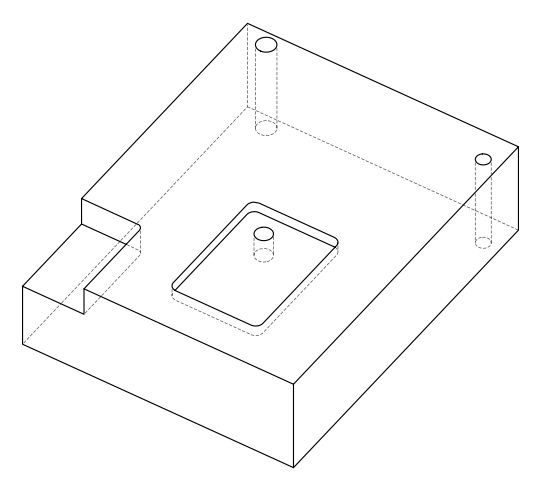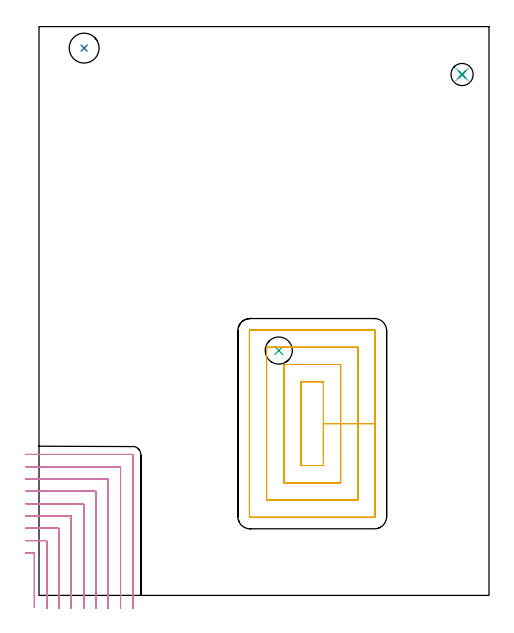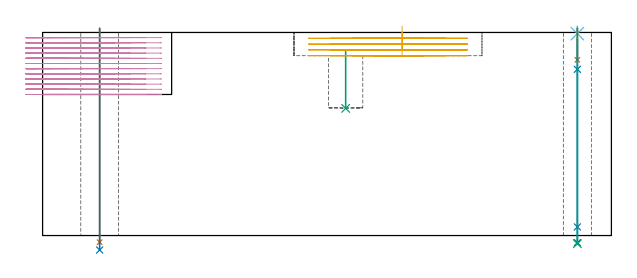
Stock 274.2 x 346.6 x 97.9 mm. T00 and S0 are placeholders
(PLAN: 9 operations, 8 tool changes, 34.7 min)
(1 DRILL_THROUGH_HOLE_FROM_SOLID_MATERIAL | STEP1HOLE_1 | NXT0301_065 | 0.41 min | 6767 mm3)
(2 DRILL_TO_ENLARGE_THROUGH_HOLE_1 | STEP1HOLE_1 | UGT0301_251 | 0.43 min | 18669 mm3)
(3 INDEXABLE_INSERT_DRILL_BLIND_HOLE_FROM_SOLID | STEP1POCKET | NXT0302_004 | 0.11 min | 7775 mm3)
(4 MILL_CORNER_NOTCH_RECTANGULAR | CORNER_NOTCH_RECTANGULAR | NXT0201_013 | Follow Part, ap 2.5, ae 75% | 23.99 min | 168877 mm3)
(5 MILL_RECTANGULAR_POCKET | POCKET_RECTANGULAR_STRAIGHT | UGT0201_103 | Follow Part, ap 3.5, ae 75% | 8.8 min | 127081 mm3)
(6 SPOT_DRILL | STEP1HOLE | NXT0321_9005460120000 | 0.03 min | 14 mm3)
(7 DRILL_BLIND_HOLE_INTO_CENTER | STEP1HOLE | NXT0301_059 | 0.06 min | 720 mm3)
(8 GUN_DRILL_THROUGH_HOLE | STEP1HOLE | UGT0307_005 | 0.48 min | 4619 mm3)
(9 DRILL_TO_ENLARGE_THROUGH_HOLE | STEP1HOLE | NXT0301_102 | 0.42 min | 8638 mm3)
(TOOL NXT0301_065 | Carbide Drill 9.4mm [860.1-0940-075A1-MM 2214] | D9.4 PA140 FL98 Z2)
(TOOL UGT0301_251 | Twist Drill 18.2 mm | D18.2 PA118 FL135 Z2)
(TOOL NXT0302_004 | Index. Insert Drill 16.5mm [880-D1650L20-05] | D16.5 PA176 FL83 Z2)
(TOOL NXT0201_013 | ENDMILL 10mm | D10 FL30 Z4)
(TOOL UGT0201_103 | End Mill 14 mm | D14 FL19 Z2)
(TOOL NXT0321_9005460120000 | NC Spot Drill, 142deg, 12mm, Carbide, Uncoated | D12 PA142 FL30 Z2)
(TOOL NXT0301_059 | Carbide Drill 8.8mm [860.1-0880-026A1-MM 2214] | D8.8 PA140 FL47 Z2)
(TOOL UGT0307_005 | Gun Drill 8.3 mm | D8.3 PA130 FL24 Z1)
(TOOL NXT0301_102 | Carbide Drill 13.5mm [860.1-1350-108A1-MM 2214] | D13.5 PA140 FL123 Z2)
(OP 1 DRILL_THROUGH_HOLE_FROM_SOLID_MATERIAL)
G17 G21 G94 G90
T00 M6
G54
G17 G0 G90 X27.5 Y333.5 S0 M3
G43 Z107.9 H1
G94 G81 G98 Z-3.211 F250. R99.9
G80
M5
M2
(OP 2 DRILL_TO_ENLARGE_THROUGH_HOLE_1)
G17 G21 G94 G90
T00 M6
G54
G17 G0 G90 X27.5 Y333.5 S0 M3
G43 Z107.9 H0
G94 G73 G98 Z-6.968 F250. Q17.478 R99.9
G80
M5
M2
(OP 3 INDEXABLE_INSERT_DRILL_BLIND_HOLE_FROM_SOLID)
G17 G21 G94 G90
T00 M6
G54
G17 G0 G90 X146.1 Y149.2 S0 M3
G43 Z107.9 H1
G94 G81 G98 Z61.3 F250. R88.7
G80
M5
M2
(OP 4 MILL_CORNER_NOTCH_RECTANGULAR)
G17 G21 G94 G90
T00 M6
G54
G17 G0 G90 X-2.8 Y-7.142 S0 M3
G43 Z107.9 H0
Z95.408
G94 G1 Y-4.142 F250.
Y25.405 F500.
G3 X-3.295 Y25.9 R0.5
G1 X-5.
X-8. F250.
G0 Z107.9
X4.7 Y-8.
Z95.408
G1 Y-5.
Y32.904 F500.
G3 X4.204 Y33.4 R0.5
G1 X-5.
X-8. F250.
G0 Z107.9
X12.2 Y-8.
Z95.408
G1 Y-5.
Y40.404 F500.
G3 X11.704 Y40.9 R0.5
G1 X-5.
X-8. F250.
G0 Z107.9
X19.7 Y-8.
Z95.408
G1 Y-5.
Y47.904 F500.
G3 X19.204 Y48.4 R0.5
G1 X-5.
X-8. F250.
G0 Z107.9
X27.2 Y-8.
Z95.408
G1 Y-5.
Y55.404 F500.
G3 X26.704 Y55.9 R0.5
G1 X-5.
X-8. F250.
G0 Z107.9
X34.7 Y-8.
Z95.408
G1 Y-5.
Y62.903 F500.
G3 X34.203 Y63.4 R0.5
G1 X-5.
X-8. F250.
G0 Z107.9
X42.2 Y-8.
Z95.408
G1 Y-5.
Y70.403 F500.
G3 X41.703 Y70.9 R0.5
G1 X-5.
X-8. F250.
G0 Z107.9
X49.7 Y-8.
Z95.408
G1 Y-5.
Y77.903 F500.
G3 X49.203 Y78.4 R0.5
G1 X-5.
X-8. F250.
G0 Z107.9
X57.2 Y-8.
Z95.408
G1 Y-5.
Y85.4 F500.
G3 X56.7 Y85.9 R0.5
G1 X-5.
X-8. F250.
G0 Z107.9
X-2.8 Y-7.142
Z92.917
G1 Y-4.142
Y25.405 F500.
G3 X-3.295 Y25.9 R0.5
G1 X-5.
X-8. F250.
G0 Z107.9
X4.7 Y-8.
Z92.917
G1 Y-5.
Y32.904 F500.
G3 X4.204 Y33.4 R0.5
G1 X-5.
X-8. F250.
G0 Z107.9
X12.2 Y-8.
Z92.917
G1 Y-5.
Y40.404 F500.
G3 X11.704 Y40.9 R0.5
G1 X-5.
X-8. F250.
G0 Z107.9
X19.7 Y-8.
Z92.917
G1 Y-5.
Y47.904 F500.
G3 X19.204 Y48.4 R0.5
G1 X-5.
X-8. F250.
G0 Z107.9
X27.2 Y-8.
Z92.917
G1 Y-5.
Y55.404 F500.
G3 X26.704 Y55.9 R0.5
G1 X-5.
X-8. F250.
G0 Z107.9
X34.7 Y-8.
Z92.917
G1 Y-5.
Y62.903 F500.
G3 X34.203 Y63.4 R0.5
G1 X-5.
X-8. F250.
G0 Z107.9
X42.2 Y-8.
Z92.917
G1 Y-5.
Y70.403 F500.
G3 X41.703 Y70.9 R0.5
G1 X-5.
X-8. F250.
G0 Z107.9
X49.7 Y-8.
Z92.917
G1 Y-5.
Y77.903 F500.
G3 X49.203 Y78.4 R0.5
G1 X-5.
X-8. F250.
G0 Z107.9
X57.2 Y-8.
Z92.917
G1 Y-5.
Y85.4 F500.
G3 X56.7 Y85.9 R0.5
G1 X-5.
X-8. F250.
G0 Z107.9
X-2.8 Y-7.142
Z90.425
G1 Y-4.142
Y25.405 F500.
G3 X-3.295 Y25.9 R0.5
G1 X-5.
X-8. F250.
G0 Z107.9
X4.7 Y-8.
Z90.425
G1 Y-5.
Y32.904 F500.
G3 X4.204 Y33.4 R0.5
G1 X-5.
X-8. F250.
G0 Z107.9
X12.2 Y-8.
Z90.425
G1 Y-5.
Y40.404 F500.
G3 X11.704 Y40.9 R0.5
G1 X-5.
X-8. F250.
G0 Z107.9
X19.7 Y-8.
Z90.425
G1 Y-5.
Y47.904 F500.
G3 X19.204 Y48.4 R0.5
G1 X-5.
X-8. F250.
G0 Z107.9
X27.2 Y-8.
Z90.425
G1 Y-5.
Y55.404 F500.
G3 X26.704 Y55.9 R0.5
G1 X-5.
X-8. F250.
G0 Z107.9
X34.7 Y-8.
Z90.425
G1 Y-5.
Y62.903 F500.
G3 X34.203 Y63.4 R0.5
G1 X-5.
X-8. F250.
G0 Z107.9
X42.2 Y-8.
Z90.425
G1 Y-5.
Y70.403 F500.
G3 X41.703 Y70.9 R0.5
G1 X-5.
X-8. F250.
G0 Z107.9
X49.7 Y-8.
Z90.425
G1 Y-5.
Y77.903 F500.
G3 X49.203 Y78.4 R0.5
G1 X-5.
X-8. F250.
G0 Z107.9
X57.2 Y-8.
Z90.425
G1 Y-5.
Y85.4 F500.
G3 X56.7 Y85.9 R0.5
G1 X-5.
X-8. F250.
G0 Z107.9
X-2.8 Y-7.142
Z87.933
G1 Y-4.142
Y25.405 F500.
G3 X-3.295 Y25.9 R0.5
G1 X-5.
X-8. F250.
G0 Z107.9
X4.7 Y-8.
Z87.933
G1 Y-5.
Y32.904 F500.
G3 X4.204 Y33.4 R0.5
G1 X-5.
X-8. F250.
G0 Z107.9
X12.2 Y-8.
Z87.933
G1 Y-5.
Y40.404 F500.
G3 X11.704 Y40.9 R0.5
G1 X-5.
X-8. F250.
G0 Z107.9
X19.7 Y-8.
Z87.933
G1 Y-5.
Y47.904 F500.
G3 X19.204 Y48.4 R0.5
G1 X-5.
X-8. F250.
G0 Z107.9
X27.2 Y-8.
Z87.933
G1 Y-5.
Y55.404 F500.
G3 X26.704 Y55.9 R0.5
G1 X-5.
X-8. F250.
G0 Z107.9
X34.7 Y-8.
Z87.933
G1 Y-5.
Y62.903 F500.
G3 X34.203 Y63.4 R0.5
G1 X-5.
X-8. F250.
G0 Z107.9
X42.2 Y-8.
Z87.933
G1 Y-5.
Y70.403 F500.
G3 X41.703 Y70.9 R0.5
G1 X-5.
X-8. F250.
G0 Z107.9
X49.7 Y-8.
Z87.933
G1 Y-5.
Y77.903 F500.
G3 X49.203 Y78.4 R0.5
G1 X-5.
X-8. F250.
G0 Z107.9
X57.2 Y-8.
Z87.933
G1 Y-5.
Y85.4 F500.
G3 X56.7 Y85.9 R0.5
G1 X-5.
X-8. F250.
G0 Z107.9
X-2.8 Y-7.142
Z85.442
G1 Y-4.142
Y25.405 F500.
G3 X-3.295 Y25.9 R0.5
G1 X-5.
X-8. F250.
G0 Z107.9
X4.7 Y-8.
Z85.442
G1 Y-5.
Y32.904 F500.
G3 X4.204 Y33.4 R0.5
G1 X-5.
X-8. F250.
G0 Z107.9
X12.2 Y-8.
Z85.442
G1 Y-5.
Y40.404 F500.
G3 X11.704 Y40.9 R0.5
G1 X-5.
X-8. F250.
G0 Z107.9
X19.7 Y-8.
Z85.442
G1 Y-5.
Y47.904 F500.
G3 X19.204 Y48.4 R0.5
G1 X-5.
X-8. F250.
G0 Z107.9
X27.2 Y-8.
Z85.442
G1 Y-5.
Y55.404 F500.
G3 X26.704 Y55.9 R0.5
G1 X-5.
X-8. F250.
G0 Z107.9
X34.7 Y-8.
Z85.442
G1 Y-5.
Y62.903 F500.
G3 X34.203 Y63.4 R0.5
G1 X-5.
X-8. F250.
G0 Z107.9
X42.2 Y-8.
Z85.442
G1 Y-5.
Y70.403 F500.
G3 X41.703 Y70.9 R0.5
G1 X-5.
X-8. F250.
G0 Z107.9
X49.7 Y-8.
Z85.442
G1 Y-5.
Y77.903 F500.
G3 X49.203 Y78.4 R0.5
G1 X-5.
X-8. F250.
G0 Z107.9
X57.2 Y-8.
Z85.442
G1 Y-5.
Y85.4 F500.
G3 X56.7 Y85.9 R0.5
G1 X-5.
X-8. F250.
G0 Z107.9
X-2.8 Y-7.142
Z82.95
G1 Y-4.142
Y25.405 F500.
G3 X-3.295 Y25.9 R0.5
G1 X-5.
X-8. F250.
G0 Z107.9
X4.7 Y-8.
Z82.95
G1 Y-5.
Y32.904 F500.
G3 X4.204 Y33.4 R0.5
G1 X-5.
X-8. F250.
G0 Z107.9
X12.2 Y-8.
Z82.95
G1 Y-5.
Y40.404 F500.
G3 X11.704 Y40.9 R0.5
G1 X-5.
X-8. F250.
G0 Z107.9
X19.7 Y-8.
Z82.95
G1 Y-5.
Y47.904 F500.
G3 X19.204 Y48.4 R0.5
G1 X-5.
X-8. F250.
G0 Z107.9
X27.2 Y-8.
Z82.95
G1 Y-5.
Y55.404 F500.
G3 X26.704 Y55.9 R0.5
G1 X-5.
X-8. F250.
G0 Z107.9
X34.7 Y-8.
Z82.95
G1 Y-5.
Y62.903 F500.
G3 X34.203 Y63.4 R0.5
G1 X-5.
X-8. F250.
G0 Z107.9
X42.2 Y-8.
Z82.95
G1 Y-5.
Y70.403 F500.
G3 X41.703 Y70.9 R0.5
G1 X-5.
X-8. F250.
G0 Z107.9
X49.7 Y-8.
Z82.95
G1 Y-5.
Y77.903 F500.
G3 X49.203 Y78.4 R0.5
G1 X-5.
X-8. F250.
G0 Z107.9
X57.2 Y-8.
Z82.95
G1 Y-5.
Y85.4 F500.
G3 X56.7 Y85.9 R0.5
G1 X-5.
X-8. F250.
G0 Z107.9
X-2.8 Y-7.142
Z80.458
G1 Y-4.142
Y25.405 F500.
G3 X-3.295 Y25.9 R0.5
G1 X-5.
X-8. F250.
G0 Z107.9
X4.7 Y-8.
Z80.458
G1 Y-5.
Y32.904 F500.
G3 X4.204 Y33.4 R0.5
G1 X-5.
X-8. F250.
G0 Z107.9
X12.2 Y-8.
Z80.458
G1 Y-5.
Y40.404 F500.
G3 X11.704 Y40.9 R0.5
G1 X-5.
X-8. F250.
G0 Z107.9
X19.7 Y-8.
Z80.458
G1 Y-5.
Y47.904 F500.
G3 X19.204 Y48.4 R0.5
G1 X-5.
X-8. F250.
G0 Z107.9
X27.2 Y-8.
Z80.458
G1 Y-5.
Y55.404 F500.
G3 X26.704 Y55.9 R0.5
G1 X-5.
X-8. F250.
G0 Z107.9
X34.7 Y-8.
Z80.458
G1 Y-5.
Y62.903 F500.
G3 X34.203 Y63.4 R0.5
G1 X-5.
X-8. F250.
G0 Z107.9
X42.2 Y-8.
Z80.458
G1 Y-5.
Y70.403 F500.
G3 X41.703 Y70.9 R0.5
G1 X-5.
X-8. F250.
G0 Z107.9
X49.7 Y-8.
Z80.458
G1 Y-5.
Y77.903 F500.
G3 X49.203 Y78.4 R0.5
G1 X-5.
X-8. F250.
G0 Z107.9
X57.2 Y-8.
Z80.458
G1 Y-5.
Y85.4 F500.
G3 X56.7 Y85.9 R0.5
G1 X-5.
X-8. F250.
G0 Z107.9
X-2.8 Y-7.142
Z77.967
G1 Y-4.142
Y25.405 F500.
G3 X-3.295 Y25.9 R0.5
G1 X-5.
X-8. F250.
G0 Z107.9
X4.7 Y-8.
Z77.967
G1 Y-5.
Y32.904 F500.
G3 X4.204 Y33.4 R0.5
G1 X-5.
X-8. F250.
G0 Z107.9
X12.2 Y-8.
Z77.967
G1 Y-5.
Y40.404 F500.
G3 X11.704 Y40.9 R0.5
G1 X-5.
X-8. F250.
G0 Z107.9
X19.7 Y-8.
Z77.967
G1 Y-5.
Y47.904 F500.
G3 X19.204 Y48.4 R0.5
G1 X-5.
X-8. F250.
G0 Z107.9
X27.2 Y-8.
Z77.967
G1 Y-5.
Y55.404 F500.
G3 X26.704 Y55.9 R0.5
G1 X-5.
X-8. F250.
G0 Z107.9
X34.7 Y-8.
Z77.967
G1 Y-5.
Y62.903 F500.
G3 X34.203 Y63.4 R0.5
G1 X-5.
X-8. F250.
G0 Z107.9
X42.2 Y-8.
Z77.967
G1 Y-5.
Y70.403 F500.
G3 X41.703 Y70.9 R0.5
G1 X-5.
X-8. F250.
G0 Z107.9
X49.7 Y-8.
Z77.967
G1 Y-5.
Y77.903 F500.
G3 X49.203 Y78.4 R0.5
G1 X-5.
X-8. F250.
G0 Z107.9
X57.2 Y-8.
Z77.967
G1 Y-5.
Y85.4 F500.
G3 X56.7 Y85.9 R0.5
G1 X-5.
X-8. F250.
G0 Z107.9
X-2.8 Y-7.142
Z75.475
G1 Y-4.142
Y25.405 F500.
G3 X-3.295 Y25.9 R0.5
G1 X-5.
X-8. F250.
G0 Z107.9
X4.7 Y-8.
Z75.475
G1 Y-5.
Y32.904 F500.
G3 X4.204 Y33.4 R0.5
G1 X-5.
X-8. F250.
G0 Z107.9
X12.2 Y-8.
Z75.475
G1 Y-5.
Y40.404 F500.
G3 X11.704 Y40.9 R0.5
G1 X-5.
X-8. F250.
G0 Z107.9
X19.7 Y-8.
Z75.475
G1 Y-5.
Y47.904 F500.
G3 X19.204 Y48.4 R0.5
G1 X-5.
X-8. F250.
G0 Z107.9
X27.2 Y-8.
Z75.475
G1 Y-5.
Y55.404 F500.
G3 X26.704 Y55.9 R0.5
G1 X-5.
X-8. F250.
G0 Z107.9
X34.7 Y-8.
Z75.475
G1 Y-5.
Y62.903 F500.
G3 X34.203 Y63.4 R0.5
G1 X-5.
X-8. F250.
G0 Z107.9
X42.2 Y-8.
Z75.475
G1 Y-5.
Y70.403 F500.
G3 X41.703 Y70.9 R0.5
G1 X-5.
X-8. F250.
G0 Z107.9
X49.7 Y-8.
Z75.475
G1 Y-5.
Y77.903 F500.
G3 X49.203 Y78.4 R0.5
G1 X-5.
X-8. F250.
G0 Z107.9
X57.2 Y-8.
Z75.475
G1 Y-5.
Y85.4 F500.
G3 X56.7 Y85.9 R0.5
G1 X-5.
X-8. F250.
G0 Z107.9
X-2.8 Y-7.142
Z72.983
G1 Y-4.142
Y25.405 F500.
G3 X-3.295 Y25.9 R0.5
G1 X-5.
X-8. F250.
G0 Z107.9
X4.7 Y-8.
Z72.983
G1 Y-5.
Y32.904 F500.
G3 X4.204 Y33.4 R0.5
G1 X-5.
X-8. F250.
G0 Z107.9
X12.2 Y-8.
Z72.983
G1 Y-5.
Y40.404 F500.
G3 X11.704 Y40.9 R0.5
G1 X-5.
X-8. F250.
G0 Z107.9
X19.7 Y-8.
Z72.983
G1 Y-5.
Y47.904 F500.
G3 X19.204 Y48.4 R0.5
G1 X-5.
X-8. F250.
G0 Z107.9
X27.2 Y-8.
Z72.983
G1 Y-5.
Y55.404 F500.
G3 X26.704 Y55.9 R0.5
G1 X-5.
X-8. F250.
G0 Z107.9
X34.7 Y-8.
Z72.983
G1 Y-5.
Y62.903 F500.
G3 X34.203 Y63.4 R0.5
G1 X-5.
X-8. F250.
G0 Z107.9
X42.2 Y-8.
Z72.983
G1 Y-5.
Y70.403 F500.
G3 X41.703 Y70.9 R0.5
G1 X-5.
X-8. F250.
G0 Z107.9
X49.7 Y-8.
Z72.983
G1 Y-5.
Y77.903 F500.
G3 X49.203 Y78.4 R0.5
G1 X-5.
X-8. F250.
G0 Z107.9
X57.2 Y-8.
Z72.983
G1 Y-5.
Y85.4 F500.
G3 X56.7 Y85.9 R0.5
G1 X-5.
X-8. F250.
G0 Z107.9
X-2.8 Y-7.142
Z70.492
G1 Y-4.142
Y25.405 F500.
G3 X-3.295 Y25.9 R0.5
G1 X-5.
X-8. F250.
G0 Z107.9
X4.7 Y-8.
Z70.492
G1 Y-5.
Y32.904 F500.
G3 X4.204 Y33.4 R0.5
G1 X-5.
X-8. F250.
G0 Z107.9
X12.2 Y-8.
Z70.492
G1 Y-5.
Y40.404 F500.
G3 X11.704 Y40.9 R0.5
G1 X-5.
X-8. F250.
G0 Z107.9
X19.7 Y-8.
Z70.492
G1 Y-5.
Y47.904 F500.
G3 X19.204 Y48.4 R0.5
G1 X-5.
X-8. F250.
G0 Z107.9
X27.2 Y-8.
Z70.492
G1 Y-5.
Y55.404 F500.
G3 X26.704 Y55.9 R0.5
G1 X-5.
X-8. F250.
G0 Z107.9
X34.7 Y-8.
Z70.492
G1 Y-5.
Y62.903 F500.
G3 X34.203 Y63.4 R0.5
G1 X-5.
X-8. F250.
G0 Z107.9
X42.2 Y-8.
Z70.492
G1 Y-5.
Y70.403 F500.
G3 X41.703 Y70.9 R0.5
G1 X-5.
X-8. F250.
G0 Z107.9
X49.7 Y-8.
Z70.492
G1 Y-5.
Y77.903 F500.
G3 X49.203 Y78.4 R0.5
G1 X-5.
X-8. F250.
G0 Z107.9
X57.2 Y-8.
Z70.492
G1 Y-5.
Y85.4 F500.
G3 X56.7 Y85.9 R0.5
G1 X-5.
X-8. F250.
G0 Z107.9
X-2.8 Y-7.142
Z68.
G1 Y-4.142
Y25.405 F500.
G3 X-3.295 Y25.9 R0.5
G1 X-5.
X-8. F250.
G0 Z107.9
X4.7 Y-8.
Z68.
G1 Y-5.
Y32.904 F500.
G3 X4.204 Y33.4 R0.5
G1 X-5.
X-8. F250.
G0 Z107.9
X12.2 Y-8.
Z68.
G1 Y-5.
Y40.404 F500.
G3 X11.704 Y40.9 R0.5
G1 X-5.
X-8. F250.
G0 Z107.9
X19.7 Y-8.
Z68.
G1 Y-5.
Y47.904 F500.
G3 X19.204 Y48.4 R0.5
G1 X-5.
X-8. F250.
G0 Z107.9
X27.2 Y-8.
Z68.
G1 Y-5.
Y55.404 F500.
G3 X26.704 Y55.9 R0.5
G1 X-5.
X-8. F250.
G0 Z107.9
X34.7 Y-8.
Z68.
G1 Y-5.
Y62.903 F500.
G3 X34.203 Y63.4 R0.5
G1 X-5.
X-8. F250.
G0 Z107.9
X42.2 Y-8.
Z68.
G1 Y-5.
Y70.403 F500.
G3 X41.703 Y70.9 R0.5
G1 X-5.
X-8. F250.
G0 Z107.9
X49.7 Y-8.
Z68.
G1 Y-5.
Y77.903 F500.
G3 X49.203 Y78.4 R0.5
G1 X-5.
X-8. F250.
G0 Z107.9
X57.2 Y-8.
Z68.
G1 Y-5.
Y85.4 F500.
G3 X56.7 Y85.9 R0.5
G1 X-5.
X-8. F250.
G0 Z107.9
M5
M2
(OP 5 MILL_RECTANGULAR_POCKET)
G17 G21 G94 G90
T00 M6
G54
G17 G0 G90 X173.3 Y83.004 S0 M3
G43 Z107.9 H0
Z100.9
G94 G1 Y104.65 Z95.1 F250.
Y130.2 F500.
X159.7
Y79.1
X173.3
Y104.65
X183.8
Y140.7
X149.2
Y68.6
X183.8
Y104.65
X194.3
Y151.2
X138.7
Y58.1
X194.3
Y104.65
X204.8
Y161.3
G3 X204.4 Y161.7 R0.4
G1 X128.6
G3 X128.2 Y161.3 R0.4
G1 Y48.
G3 X128.6 Y47.6 R0.4
G1 X204.4
G3 X204.8 Y48. R0.4
G1 Y104.65
Y105.65
G0 X173.3 Y83.004 Z98.1
G1 Y104.65 Z92.3 F250.
Y130.2 F500.
X159.7
Y79.1
X173.3
Y104.65
X183.8
Y140.7
X149.2
Y68.6
X183.8
Y104.65
X194.3
Y151.2
X138.7
Y58.1
X194.3
Y104.65
X204.8
Y161.3
G3 X204.4 Y161.7 R0.4
G1 X128.6
G3 X128.2 Y161.3 R0.4
G1 Y48.
G3 X128.6 Y47.6 R0.4
G1 X204.4
G3 X204.8 Y48. R0.4
G1 Y104.65
Y105.65
G0 X173.3 Y83.004 Z95.3
G1 Y104.65 Z89.5 F250.
Y130.2 F500.
X159.7
Y79.1
X173.3
Y104.65
X183.8
Y140.7
X149.2
Y68.6
X183.8
Y104.65
X194.3
Y151.2
X138.7
Y58.1
X194.3
Y104.65
X204.8
Y161.3
G3 X204.4 Y161.7 R0.4
G1 X128.6
G3 X128.2 Y161.3 R0.4
G1 Y48.
G3 X128.6 Y47.6 R0.4
G1 X204.4
G3 X204.8 Y48. R0.4
G1 Y104.65
Y105.65
G0 X173.3 Y83.004 Z92.5
G1 Y104.65 Z86.7 F250.
Y130.2 F500.
X159.7
Y79.1
X173.3
Y104.65
X183.8
Y140.7
X149.2
Y68.6
X183.8
Y104.65
X194.3
Y151.2
X138.7
Y58.1
X194.3
Y104.65
X204.8
Y161.3
G3 X204.4 Y161.7 R0.4
G1 X128.6
G3 X128.2 Y161.3 R0.4
G1 Y48.
G3 X128.6 Y47.6 R0.4
G1 X204.4
G3 X204.8 Y48. R0.4
G1 Y104.65
Y105.65
G0 Z107.9
M5
M2
(OP 6 SPOT_DRILL)
G17 G21 G94 G90
T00 M6
G54
G17 G0 G90 X257.8 Y317.4 S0 M3
G43 Z107.9 H0
G94 G81 G98 Z97.319 F250. R100.9
G80
M5
M2
(OP 7 DRILL_BLIND_HOLE_INTO_CENTER)
G17 G21 G94 G90
T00 M6
G54
G17 G0 G90 X257.8 Y317.4 S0 M3
G43 Z107.9 H1
G94 G81 G98 Z84.7 F250. R99.9
G80
M5
M2
(OP 8 GUN_DRILL_THROUGH_HOLE)
G17 G21 G94 G90
T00 M6
G54
G17 G0 G90 X257.8 Y317.4 M8
G43 Z107.9 H0
Z94.817
S716 M3
G94 G1 Z80.125 F125. M26
G4 X.084
Z4.15 F250.
G4 X.084
Z-3.435 F125.
G4 X.084
M5
M9
G0 Z94.817
Z107.9
M2
(OP 9 DRILL_TO_ENLARGE_THROUGH_HOLE)
G17 G21 G94 G90
T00 M6
G54
G17 G0 G90 X257.8 Y317.4 S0 M3
G43 Z107.9 H1
G94 G73 G98 Z-3.957 F250. Q12.732 R99.9
G80
M5
M2
